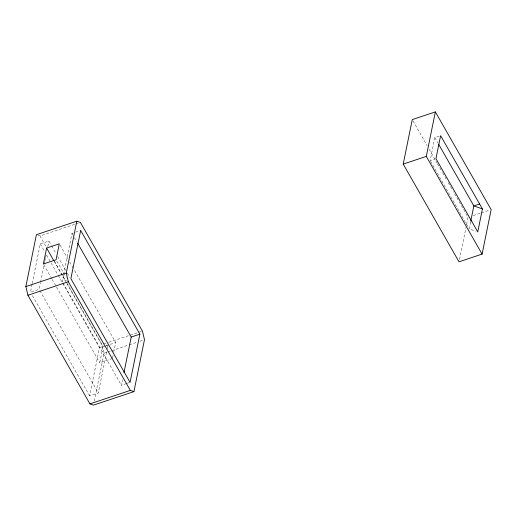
<?xml version="1.0" encoding="UTF-8"?>
<svg xmlns="http://www.w3.org/2000/svg" width="517" height="517" viewBox="0 0 517 517"><rect width="100%" height="100%" fill="white"/><g stroke="black" fill="none" stroke-linecap="round" stroke-linejoin="round"><path stroke-width="0.39" stroke-dasharray="2.58 1.94" d="M32.067 284.253L30.458 292.157L39.118 289.262L40.404 282.941M32.222 283.465L40.261 243.953L48.921 241.064L51.325 245.265M40.565 282.153L44.1 264.769M44.262 263.98L44.74 261.608M44.901 260.814L45.386 258.448M45.548 257.653L46.026 255.288M47.797 246.596L48.921 241.064M63.494 275.231L62.208 281.558L66.538 280.111M63.656 274.443L72.012 233.354L74.9 232.392M106.683 351.864L98.32 392.959L89.661 395.848L99.471 347.644L62.667 283.187M112.448 358.507L99.749 362.747L102.993 346.804L66.603 283.07M94.314 401.173L104.072 353.195L102.011 344.548L65.995 281.474M107.323 348.704L108.131 344.755M112.603 357.751L113.068 355.47M113.688 352.432L115.692 342.564L73.705 269.027M126.465 383.562L121.411 385.249L122.535 379.717M439.172 136.171L434.842 137.612L430.163 160.606L435.217 158.919M459.484 259.469L465.991 227.467M466.631 224.346L468.059 217.314L453.39 191.62M470.567 222.013L469.165 228.908L475.608 231.17M37.838 235.183L39.983 235.92L75.055 224.216M75.818 223.958L78.868 222.943M75.624 232.152L80.671 230.466M473.275 215.576L480.72 213.088M481.469 212.842L489.657 210.109M103.536 344.044L105.823 343.282M108.874 342.26L141.658 331.319M99.471 347.644L103.077 346.442M105.966 345.479L107.407 344.994M102.993 346.804L105.235 346.054M105.979 345.808L115.692 342.564M104.072 353.195L107.122 352.18M107.885 351.922L110.935 350.907M111.698 350.649L128.475 345.052M129.237 344.8L136.863 342.254M139.907 341.233L143.72 339.96M127.182 383.323L130.071 382.36M434.842 137.612L438.028 143.19M413.038 120.952L427.191 145.742M429.175 149.219L435.527 160.341M435.921 161.039L437.117 163.12M437.511 163.818L442.274 172.161M442.668 172.852L446.643 179.806M448.226 182.585L451.8 188.841M430.564 161.304L468.77 228.21M72.012 233.354L74.015 236.857M74.416 237.555L76.813 241.762M60.108 245.213L67.708 258.519M69.705 262.022L73.304 268.323M51.719 245.963L56.12 253.673M57.723 256.477L65.724 270.488M67.326 273.293L69.724 277.493M56.864 261.156L66.06 277.267M39.983 235.92L46.388 247.132M54.388 261.15L65.594 280.776M54.207 261.356L66.202 282.366M63.009 282.961L121.411 385.249M40.261 243.953L44.662 251.656M46.666 255.159L57.865 274.779M58.266 275.477L62.266 282.489M43.764 264.691L51.758 278.702M52.159 279.4L56.159 286.405M56.56 287.109L99.749 362.747M39.912 290.664L98.32 392.959M32.455 295.659L89.661 395.848"/><path stroke-width="0.78" d="M25.85 286.599L36.41 234.692L76.82 221.205L80.394 222.433L142.421 331.061L144.482 339.708L133.922 391.621L93.512 405.108L89.939 403.88L27.918 295.246L25.85 286.599L66.26 273.112L76.82 221.205M46.608 248.05L43.363 263.993L56.062 259.754L59.306 243.811L46.608 248.05L53.807 260.658M123.983 372.602L131.221 337.045L77.615 243.164M139.881 334.156L130.071 382.36L70.868 278.663L80.671 230.466L139.881 334.156L131.221 337.045M403.215 164.096L412.262 119.601L435.359 111.892L491.15 209.611L482.096 254.105L459.006 261.809L403.215 164.096L426.305 156.386L435.359 111.892M470.722 221.244L473.843 205.921L438.823 144.586M482.432 208.933L477.76 231.92L435.941 158.68L440.613 135.687L482.432 208.933L473.843 205.921L479.614 203.995M27.918 295.246L68.322 281.759L130.349 390.387L133.922 391.621M89.939 403.88L130.349 390.387M426.305 156.386L482.096 254.105M66.26 273.112L68.322 281.759"/></g></svg>
